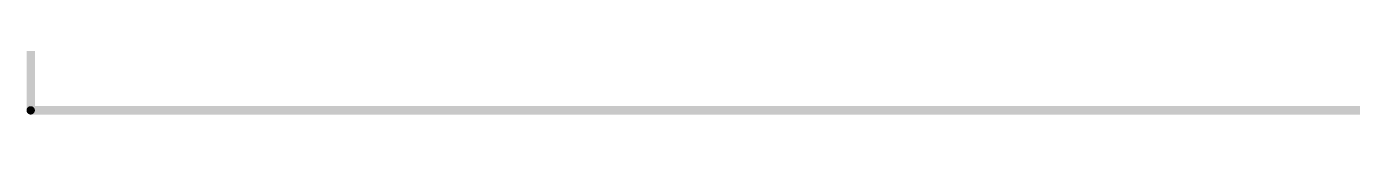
# Model space of a CAD drawing. Extents: x 98.7 to 156, y 84.7 to 176.7.
# Drawn here: x 99.95 to 115.8, y 99.95 to 100.62 of the extents above; entities that cross this region are included whole.
import ezdxf

# ---------------------------------------------------------------- set-up
doc = ezdxf.new("R2010")
doc.units = 0
doc.layers.get('0').update_dxf_attribs({"linetype": 'CONTINUOUS'})
doc.layers.add('MASK-TOP_PHO', color=3, linetype='CONTINUOUS')
doc.layers.add('SILK-TOP_PHO', color=14, linetype='CONTINUOUS')

# ---------------------------------------------------------------- blocks, each defined once
blk = doc.blocks.new('ROUND_1')
at = {"const_width": 0.050038}
blk.add_lwpolyline([(-0.025018, 0, 1), (0.025018, 0, 1)], format="xyb", close=True, dxfattribs=at)

msp = doc.modelspace()

# ---------------------------------------------------------------- linework, layer by layer
at = {"layer": 'MASK-TOP_PHO', "const_width": 0.100076}
for points in [[(100.000054, 173.999906), (100.000054, 100.000054)], [(100.000054, 100.000054), (143.999966, 100.000054)]]:
    msp.add_lwpolyline(points, dxfattribs=at)
at = {"layer": 'SILK-TOP_PHO', "const_width": 0.100076}
for points in [[(100.000054, 173.999906), (100.000054, 100.000054)], [(100.000054, 100.000054), (143.999966, 100.000054)]]:
    msp.add_lwpolyline(points, dxfattribs=at)

# ---------------------------------------------------------------- block references
at = {"layer": 'MASK-TOP_PHO'}
msp.add_blockref('ROUND_1', (100.000054, 100.000054), dxfattribs=at)
msp.add_blockref('ROUND_1', (100.000054, 100.000054), dxfattribs=at)
at = {"layer": 'SILK-TOP_PHO'}
msp.add_blockref('ROUND_1', (100.000054, 100.000054), dxfattribs=at)
msp.add_blockref('ROUND_1', (100.000054, 100.000054), dxfattribs=at)

doc.saveas('drawing.dxf')
